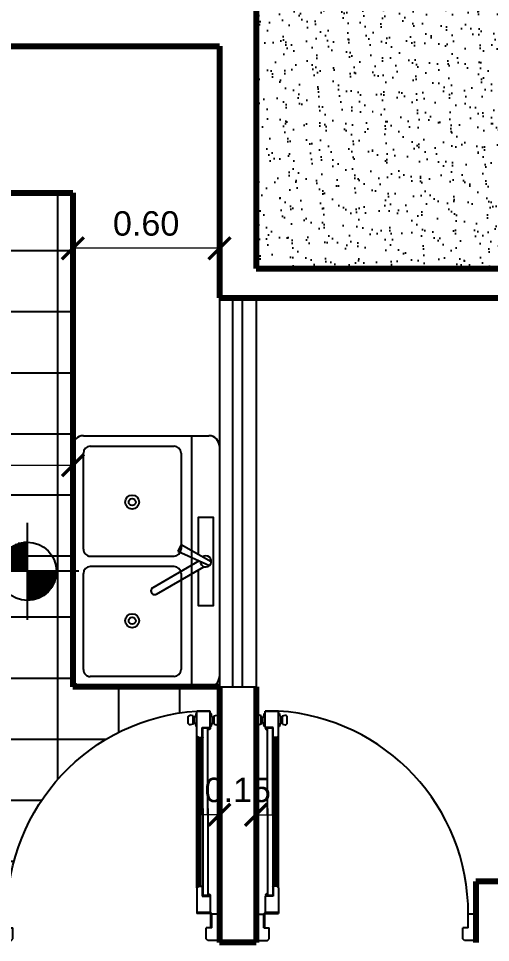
# Model space of a CAD drawing. Header units: inches. Extents: x 20.7 to 104.8, y 84.5 to 143.9.
# Drawn here: x 31.277 to 33.21, y 118.866 to 122.649 of the extents above; entities that cross this region are included whole.
import ezdxf

# ---------------------------------------------------------------- set-up
doc = ezdxf.new("R2010")
doc.units = ezdxf.units.IN
doc.header["$MEASUREMENT"] = 0
doc.linetypes.add('CONTINUA', pattern=[0])
for name, color, linetype in [('Auto', 6, 'Continuous'), ('Cotas', 60, 'Continuous'), ('Mobiliario', 2, 'Continuous'), ('Niveles', 86, 'Continuous'), ('Puertas', 1, 'Continuous'), ('Textura piso', 8, 'Continuous'), ('Vegetación', 3, 'Continuous'), ('Ventana', 4, 'Continuous')]:
    doc.layers.add(name, color=color, linetype=linetype)
doc.layers.add('Paredes', color=5, linetype='Continuous', lineweight=80)
doc.styles.get("Standard").update_dxf_attribs({"font": 'arial.ttf'})
doc.dimstyles.new('Cotas', dxfattribs={"dimtxt": 0.1, "dimasz": 0.09, "dimexe": 0.2, "dimexo": 0.4, "dimgap": 0.05, "dimtad": 1, "dimzin": 0, "dimdsep": 46, "dimtxsty": 'Standard', "dimblk": 'ARCHTICK', "dimcen": 0.09, "dimse1": 1, "dimse2": 1, "dimclrd": 60, "dimclre": 256, "dimadec": 0, "dimazin": 0, "dimtfac": 1, "dimtix": 1, "dimtofl": 0, "dimtmove": 1, "dimatfit": 3, "dimfxl": 0, "dimtolj": 1, "dimtzin": 0, "dimlwd": 9, "dimarcsym": 0})

# ---------------------------------------------------------------- blocks, each defined once
blk = doc.blocks.new('KIT_SINK_STD_DBL_36')
at = {"color": 0, "linetype": 'ByBlock'}
for p, q in [((0.002119402341422827, -0.0295710130791309), (-0.06038091924307132, -0.1384267277371076)), ((-0.03659125974828115, -0.1505485070980892), (0.014703891914575, -0.03607779200043293)), ((0.1183613924232354, -0.227636615844842), (0.01917800329677632, -0.05584643834155822)), ((-0.001604173318671798, -0.07324946871047344), (0.09523843079329986, -0.2409865931146453)), ((-0.4541093279999995, -0.100913184), (0.4541093279999995, -0.100913184)), ((-0.06038091924307132, -0.1384267277371076), (-0.03659125974828115, -0.1505485070980892)), ((-0.01892122199999946, -0.4667234760000001), (-0.01892122199999946, -0.1639839240000001)), ((0.01892122199999946, -0.1639839240000001), (0.01892122199999946, -0.4667234760000001))]:
    blk.add_line(p, q, dxfattribs=at)
for points in [[(-0.4162668840000006, 0), (0.4162668840000006, 0)], [(-0.0245063263245644, -0.07602893397804689), (-0.1601996871877081, -0.07602893397804689), (-0.1601996871877081, -0.02262902489883345), (0.1601996871877081, -0.02262902489883345), (0.1601996871877081, -0.07602893397804689), (0.03088112737057713, -0.07602893397804689)], [(-0.4541093279999995, -0.4919517720000002), (-0.4541093279999995, -0.03784244400000003)], [(0.4541093279999995, -0.03784244400000003), (0.4541093279999995, -0.4919517720000002)], [(-0.0001802647430739768, -0.07602893397804689), (-0.003112987749704033, -0.07602893397804689)], [(-0.4162668840000006, -0.4667234760000001), (-0.4162668840000006, -0.1639839240000001)], [(-0.3910385880000007, -0.138755628), (-0.04414951799999933, -0.138755628)], [(0.04414951799999933, -0.138755628), (0.3910385880000007, -0.138755628)], [(0.4162668840000006, -0.1639839240000001), (0.4162668840000006, -0.4667234760000001)], [(-0.04414951799999933, -0.4919517720000002), (-0.3910385880000007, -0.4919517720000002)], [(0.3910385880000007, -0.4919517720000002), (0.04414951799999933, -0.4919517720000002)], [(0.4162668840000006, -0.529794216), (-0.4162668840000006, -0.529794216)]]:
    blk.add_lwpolyline(points, dxfattribs=at)
for centre, radius in [((-0.2144405159999998, -0.3153537000000002), 0.025228296), ((0.2144405159999998, -0.3153537000000002), 0.025228296), ((-0.2144405159999998, -0.3153537000000002), 0.012614148), ((0.2144405159999998, -0.3153537000000002), 0.012614148)]:
    blk.add_circle(centre, radius, dxfattribs=at)
for centre, radius, start, end in [((-0.4162668840000006, -0.03784244400000003), 0.037842444, 90, 180), ((-4.004993137129986e-08, -0.04932897943844017), 0.02002496590470505, 269.2246000000018, 216.2304000000008), ((0.4162668840000006, -0.03784244400000003), 0.037842444, 0, 90), ((-0.3910385880000007, -0.1639839240000001), 0.025228296, 90, 180), ((-0.04414951799999933, -0.1639839240000001), 0.025228296, 0, 90), ((0.04414951799999933, -0.1639839240000001), 0.025228296, 90, 180), ((0.3910385880000007, -0.1639839240000001), 0.025228296, 0, 90), ((0.1067997781084955, -0.2343116044797438), 0.01334997726980337, 210.0000000000007, 30.00000000000074), ((-0.3910385880000007, -0.4667234760000001), 0.025228296, 180, 270), ((-0.04414951799999933, -0.4667234760000001), 0.025228296, 270, 0), ((0.04414951799999933, -0.4667234760000001), 0.025228296, 180, 270), ((0.3910385880000007, -0.4667234760000001), 0.025228296, 270, 0), ((-0.4162668840000006, -0.4919517720000002), 0.037842444, 180, 270), ((0.4162668840000006, -0.4919517720000002), 0.037842444, 270, 0)]:
    blk.add_arc(centre, radius, start, end, dxfattribs=at)
blk = doc.blocks.new('puerta2')
at = {"layer": 'Puertas'}
for p, q in [((150.3376989566191, 38.72223843111588), (150.3376989565512, 38.61423843005426)), ((150.3376989566191, 38.72223843111588), (150.3848409565614, 38.72223843018707)), ((150.3376989566191, 38.72223843111588), (150.3376989565512, 38.61423843005426)), ((150.3376989566191, 38.72223843111588), (150.3848409565614, 38.72223843018707)), ((150.3848409565614, 38.72223843018707), (150.3916989565334, 38.71538043060052)), ((150.3848409565614, 38.72223843018707), (150.3916989565334, 38.71538043060052)), ((150.3916989565334, 38.71538043060052), (150.3916989565117, 38.67039843122657)), ((150.3916989565334, 38.71538043060052), (150.3916989565117, 38.67039843122657)), ((151.190556956672, 38.72223842996501), (151.1836989566269, 38.71538043033505)), ((151.190556956672, 38.72223842996501), (151.1836989566269, 38.71538043033505)), ((151.1836989566269, 38.71538043033505), (151.1836989566052, 38.6703984309611)), ((151.1836989566269, 38.71538043033505), (151.1836989566052, 38.6703984309611)), ((151.2376989566142, 38.72223843089887), (151.190556956672, 38.72223842996501)), ((151.2376989566142, 38.72223843089887), (151.190556956672, 38.72223842996501)), ((151.2376989566142, 38.72223843089887), (151.2376989565462, 38.61423842983726)), ((151.2376989566142, 38.72223843089887), (151.2376989565462, 38.61423842983726)), ((150.3690189565731, 38.67039843009883), (150.3690189565052, 38.61423843081337)), ((150.3690189565731, 38.67039843009883), (150.3916989565117, 38.67039843122657)), ((150.3690189565731, 38.67039843009883), (150.3690189565052, 38.61423843081337)), ((150.3690189565731, 38.67039843009883), (150.3916989565117, 38.67039843122657)), ((150.3711789565139, 38.66823843078637), (150.3711789565381, 38.61423843118688)), ((150.3733389565468, 38.66823843115985), (150.3711789565139, 38.66823843078637)), ((150.3711789565139, 38.66823843078637), (150.3711789565381, 38.61423843118688)), ((150.3733389565468, 38.66823843115985), (150.3711789565139, 38.66823843078637)), ((150.3733389565468, 38.66823843115985), (150.3733389564547, 38.61423843156037)), ((150.3733389565468, 38.66823843115985), (150.3733389564547, 38.61423843156037)), ((151.2063789566602, 38.67039843022623), (151.1836989566052, 38.6703984309611)), ((151.2063789566602, 38.67039843022623), (151.1836989566052, 38.6703984309611)), ((151.2063789566602, 38.67039843022623), (151.2063789565923, 38.61423843094077)), ((151.2063789566602, 38.67039843022623), (151.2063789565923, 38.61423843094077)), ((150.3376989565512, 38.61423843005426), (150.3690189565052, 38.61423843081337)), ((150.3376989565512, 38.61423843005426), (150.3690189565052, 38.61423843081337)), ((150.3711789565381, 38.61423843118688), (150.3733389564547, 38.61423843156037)), ((150.3711789565381, 38.61423843118688), (150.3733389564547, 38.61423843156037)), ((150.3754989565119, 38.61207843038527), (150.3754989565361, 38.60991843069932)), ((150.3754989565119, 38.61207843038527), (150.4294989565209, 38.6120784304095)), ((150.3754989565119, 38.61207843038527), (150.3754989565361, 38.60991843069932)), ((150.3754989565119, 38.61207843038527), (150.4294989565209, 38.6120784304095)), ((150.4294989565452, 38.60991843072355), (150.3754989565361, 38.60991843069932)), ((150.4294989565452, 38.60991843072355), (150.3754989565361, 38.60991843069932)), ((150.3754989564786, 38.54090643132665), (150.3754989565604, 38.60775843101334)), ((150.429498956453, 38.6077584310376), (150.3754989565604, 38.60775843101334)), ((150.3754989565604, 38.60775843101334), (150.429498956453, 38.6077584310376)), ((150.3754989564786, 38.54090643132665), (150.3754989565604, 38.60775843101334)), ((150.429498956453, 38.6077584310376), (150.3754989565604, 38.60775843101334)), ((150.3754989565604, 38.60775843101334), (150.429498956453, 38.6077584310376)), ((150.4294989565452, 38.60991843072355), (150.4294989565209, 38.6120784304095)), ((150.4294989565452, 38.60991843072355), (150.4294989565209, 38.6120784304095)), ((150.4294989564798, 38.50661643051558), (150.429498956453, 38.6077584310376)), ((150.4294989564798, 38.50661643051558), (150.429498956453, 38.6077584310376)), ((151.2376989565462, 38.61423842983726), (151.2063789565923, 38.61423843094077)), ((151.2376989565462, 38.61423842983726), (151.2063789565923, 38.61423843094077)), ((150.4082769564752, 38.54090643117374), (150.3754989564786, 38.54090643132665)), ((150.4082769564752, 38.54090643117374), (150.3754989564786, 38.54090643132665)), ((150.3823569564533, 38.53874643073107), (150.3754989565029, 38.53874642977807)), ((150.3823569564533, 38.53874643073107), (150.3754989565029, 38.53874642977807)), ((150.382356956475, 38.53188843019149), (150.3823569564533, 38.53874643073107)), ((150.382356956475, 38.53188843019149), (150.3823569564533, 38.53874643073107)), ((150.3845169562099, 38.18285905120248), (150.3845169564862, 38.53874643110458)), ((150.3845169562698, 38.2082335345485), (150.3845169564862, 38.53874643110458)), ((150.3845169564862, 38.53874643110458), (150.4061169564666, 38.53874643111428)), ((150.4061169564666, 38.53874643111428), (150.3845169564862, 38.53874643110458)), ((150.3845169562099, 38.18285905120248), (150.3845169564862, 38.53874643110458)), ((150.3845169562698, 38.2082335345485), (150.3845169564862, 38.53874643110458)), ((150.3845169564862, 38.53874643110458), (150.4061169564666, 38.53874643111428)), ((150.4061169564666, 38.53874643111428), (150.3845169564862, 38.53874643110458)), ((150.4061169564561, 38.49975843128794), (150.4061169564666, 38.53874643111428)), ((150.4061169564561, 38.49975843128794), (150.4061169564666, 38.53874643111428)), ((150.4082769564891, 38.49975842979882), (150.4082769564752, 38.54090643117374)), ((150.4082769564891, 38.49975842979882), (150.4082769564752, 38.54090643117374)), ((150.4061169564561, 38.49975843128794), (150.4052597063923, 38.4989011804029)), ((150.4061169564561, 38.49975843128794), (150.4052597063923, 38.4989011804029)), ((150.4061169564616, 38.49804392975606), (150.4052597063923, 38.4989011804029)), ((150.4061169564616, 38.49804392975606), (150.4052597063923, 38.4989011804029)), ((150.4061169561903, 38.18285905121218), (150.4061169564616, 38.49804392975606)), ((150.4061169562502, 38.20823353455819), (150.4061169564616, 38.49804392975606)), ((150.4061169561903, 38.18285905121218), (150.4061169564616, 38.49804392975606)), ((150.4061169562502, 38.20823353455819), (150.4061169564616, 38.49804392975606)), ((150.4226409564347, 38.49975843088559), (150.4082769564891, 38.49975842979882)), ((150.4226409564347, 38.49975843088559), (150.4082769564891, 38.49975842979882)), ((150.4131228001399, 38.49975843104136), (150.4131227997845, 37.89133415609845)), ((150.4131228001399, 38.49975843104136), (150.4131227997845, 37.89133415609845)), ((150.419491358878, 38.49975842979944), (150.4194913584062, 37.89133415671917)), ((150.419491358878, 38.49975842979944), (150.4194913584062, 37.89133415671917)), ((150.4226409564347, 38.49975843088559), (150.4294989564798, 38.50661643051558)), ((150.4226409564347, 38.49975843088559), (150.4294989564798, 38.50661643051558)), ((150.4258597800136, 38.50297725446709), (150.4258597796573, 37.88811533329175)), ((150.4258597800136, 38.50297725446709), (150.4258597796573, 37.88811533329175)), ((150.4277137364567, 38.50483121124245), (150.4277137359652, 37.88626137638104)), ((150.4277137364567, 38.50483121124245), (150.4277137359652, 37.88626137638104)), ((150.4294989564798, 38.50661643051558), (150.4294989560513, 37.88447615635613)), ((150.4294989564798, 38.50661643051558), (150.4294989560513, 37.88447615635613)), ((150.3845169562698, 38.2082335345485), (150.3845169559935, 37.85234615650904)), ((150.3845169562698, 38.2082335345485), (150.3845169559935, 37.85234615650904)), ((150.3845169562099, 38.18285905120248), (150.3845169559935, 37.85234615650904)), ((150.3845169562099, 38.18285905120248), (150.3845169559935, 37.85234615650904)), ((150.4061169562502, 38.20823353455819), (150.4061169560952, 37.89304865601428)), ((150.4061169562502, 38.20823353455819), (150.4061169560952, 37.89304865601428)), ((150.4061169561903, 38.18285905121218), (150.4061169560952, 37.89304865601428)), ((150.4061169561903, 38.18285905121218), (150.4061169560952, 37.89304865601428)), ((150.4061169560952, 37.89304865601428), (150.4052597060314, 37.89219140699187)), ((150.4061169560952, 37.89304865601428), (150.4052597060314, 37.89219140699187)), ((150.4061169559843, 37.89133415634507), (150.4052597060314, 37.89219140699187)), ((150.4061169559843, 37.89133415634507), (150.4052597060314, 37.89219140699187)), ((150.4061169559843, 37.89133415634507), (150.4061169559739, 37.85234615651873)), ((150.4061169559843, 37.89133415634507), (150.4061169559739, 37.85234615651873)), ((150.4082769560172, 37.89133415671855), (150.408276956031, 37.85018615534364)), ((150.4226409560792, 37.89133415594268), (150.4082769560172, 37.89133415671855)), ((150.4082769560172, 37.89133415671855), (150.408276956031, 37.85018615534364)), ((150.4226409560792, 37.89133415594268), (150.4082769560172, 37.89133415671855)), ((150.4226409560792, 37.89133415594268), (150.4294989560513, 37.88447615635613)), ((150.4226409560792, 37.89133415594268), (150.4294989560513, 37.88447615635613)), ((150.4294989560513, 37.88447615635613), (150.4294989559617, 37.78333415583411)), ((150.4294989560513, 37.88447615635613), (150.4294989559617, 37.78333415583411)), ((150.359298956038, 37.83718971472116), (150.3499772589567, 37.83945351507029)), ((150.359298956038, 37.83718971472116), (150.3499772589567, 37.83945351507029)), ((150.359298956038, 37.83718971472116), (150.3592989559542, 37.8026570428876)), ((150.359298956038, 37.83718971472116), (150.3592989559542, 37.8026570428876)), ((150.371142871141, 37.84624837931411), (150.3754989559986, 37.84624837836029)), ((150.371142871141, 37.84624837931411), (150.3754989559986, 37.84624837836029)), ((150.3823569559605, 37.85234615613555), (150.3754989560102, 37.85234615518252)), ((150.3823569559605, 37.85234615613555), (150.3754989560102, 37.85234615518252)), ((150.408276956031, 37.85018615534364), (150.3754989560344, 37.85018615549657)), ((150.3754989560344, 37.85018615549657), (150.3754989559527, 37.78333415580988)), ((150.408276956031, 37.85018615534364), (150.3754989560344, 37.85018615549657)), ((150.3754989560344, 37.85018615549657), (150.3754989559527, 37.78333415580988)), ((150.3823569560553, 37.85920415667515), (150.3823569559605, 37.85234615613555)), ((150.3823569560553, 37.85920415667515), (150.3823569559605, 37.85234615613555)), ((150.3845169559935, 37.85234615650904), (150.4061169559739, 37.85234615651873)), ((150.4061169559739, 37.85234615651873), (150.3845169559935, 37.85234615650904)), ((150.3845169559935, 37.85234615650904), (150.4061169559739, 37.85234615651873)), ((150.4061169559739, 37.85234615651873), (150.3845169559935, 37.85234615650904)), ((150.4338550408652, 37.84624837929333), (150.4294989560076, 37.84624837838452)), ((150.4338550408652, 37.84624837929333), (150.4294989560076, 37.84624837838452)), ((150.4456989559593, 37.8371897128973), (150.4568563602184, 37.83945351567991)), ((150.4456989559593, 37.8371897128973), (150.4568563602184, 37.83945351567991)), ((150.4456989559593, 37.8371897128973), (150.4456989559919, 37.80265704292637)), ((150.4456989559593, 37.8371897128973), (150.4456989559919, 37.80265704292637)), ((150.3411757297816, 37.82361636500198), (150.3382263801992, 37.82361636481385)), ((150.3411757297816, 37.82361636500198), (150.3382263801992, 37.82361636481385)), ((150.3382263801992, 37.82361636481385), (150.3382263801439, 37.81623039191818)), ((150.3382263801992, 37.82361636481385), (150.3382263801439, 37.81623039191818)), ((150.3382263801439, 37.81623039191818), (150.3411757297264, 37.81623039210631)), ((150.3382263801439, 37.81623039191818), (150.3411757297264, 37.81623039210631)), ((150.3411757297087, 37.83134246062759), (150.3411757297994, 37.80850429648069)), ((150.3411757297087, 37.83134246062759), (150.3411757297994, 37.80850429648069)), ((150.3411757297264, 37.81623039210631), (150.3411757297816, 37.82361636500198)), ((150.3411757297264, 37.81623039210631), (150.3411757297816, 37.82361636500198)), ((150.3592989559542, 37.8026570428876), (150.3499772590375, 37.8003932408868)), ((150.3592989559542, 37.8026570428876), (150.3499772590375, 37.8003932408868)), ((150.3592989560381, 37.83007694344041), (150.3653739559634, 37.83007694274465)), ((150.3592989560381, 37.83007694344041), (150.3653739559634, 37.83007694274465)), ((150.3592989559542, 37.80976981416836), (150.3653739559959, 37.8097698134726)), ((150.3592989559542, 37.80976981416836), (150.3653739559959, 37.8097698134726)), ((150.3653739559634, 37.83007694274465), (150.3653739559959, 37.8097698134726)), ((150.3653739559634, 37.83007694274465), (150.3653739559959, 37.8097698134726)), ((150.4456989559594, 37.83007694347921), (150.439623956034, 37.83007694417497)), ((150.439623956034, 37.83007694417497), (150.4396239559501, 37.80976981304025)), ((150.4456989559594, 37.83007694347921), (150.439623956034, 37.83007694417497)), ((150.439623956034, 37.83007694417497), (150.4396239559501, 37.80976981304025)), ((150.4456989559918, 37.80976981420713), (150.4396239559501, 37.80976981304025)), ((150.4456989559918, 37.80976981420713), (150.4396239559501, 37.80976981304025)), ((150.4456989559919, 37.80265704292637), (150.4568563601829, 37.80039324149642)), ((150.4456989559919, 37.80265704292637), (150.4568563601829, 37.80039324149642)), ((150.4656578894565, 37.83134246008605), (150.4656578894309, 37.80850429780179)), ((150.4656578894565, 37.83134246008605), (150.4656578894309, 37.80850429780179)), ((150.3711428710483, 37.7935983783542), (150.3754989560223, 37.79359837926302)), ((150.3711428710483, 37.7935983783542), (150.3754989560223, 37.79359837926302)), ((150.4294989559617, 37.78333415583411), (150.3754989559527, 37.78333415580988)), ((150.3754989559527, 37.78333415580988), (150.4294989559617, 37.78333415583411)), ((150.4294989559617, 37.78333415583411), (150.3754989559527, 37.78333415580988)), ((150.3754989559527, 37.78333415580988), (150.4294989559617, 37.78333415583411)), ((150.4338550408889, 37.79359837833343), (150.4294989560313, 37.79359837928725)), ((150.4338550408889, 37.79359837833343), (150.4294989560313, 37.79359837928725))]:
    blk.add_line(p, q, dxfattribs=at)
at = {"layer": 'Puertas', "extrusion": (0, 0, -0.9999999999999999)}
blk.add_ellipse((150.373338956479, 38.61207843001178), major_axis=(0.001527350648308001, 0.001527350648308002), ratio=0.9999999999767395, start_param=-1.570796326554149, end_param=4.712388980625438, dxfattribs=at)
blk.add_ellipse((150.373338956479, 38.61207843001178), major_axis=(0.001527350648308001, 0.001527350648308002), ratio=0.9999999999767395, start_param=-1.570796326554149, end_param=4.712388980625438, dxfattribs=at)
at = {"layer": 'Puertas', "extrusion": (0, 0, -1)}
for centre, major_axis, ratio, start_param, end_param in [((150.3769181847156, 38.61113249054717), (-0.58652144871602, 0.5865214487160199), 0.9999999999999403, 2.352449978641211, 3.863557218504373), ((150.3823569564533, 38.53874643073107), (0.004849338308332562, 0.004849338308332563), 0.9999999999942492, 2.356194490841163, 3.926990817645954), ((150.3823569564533, 38.53874643073107), (0.004849338308332562, 0.004849338308332563), 0.9999999999942492, 2.356194490841163, 3.926990817645954), ((150.3493138688595, 37.83134245987094), (0.00575453332861223, 0.005754533328612231), 0.9999999999948769, 3.92699081764332, 5.579393892327413), ((150.3493138688595, 37.83134245987094), (0.00575453332861223, 0.005754533328612231), 0.9999999999948769, 3.92699081764332, 5.579393892327413), ((150.3454666295598, 37.84629328616255), (-0.01815587231763262, 0.01815587231763261), 0.9999999999995853, 2.357943461526905, 3.039769674775514), ((150.3454666295598, 37.84629328616255), (-0.01815587231763262, 0.01815587231763261), 0.9999999999995853, 2.357943461526905, 3.039769674775514), ((150.3823569559605, 37.85234615613555), (-0.004849338308320128, 0.004849338308320127), 0.9999999999993776, 5.497787144437664, 7.068583471238364), ((150.3823569559605, 37.85234615613555), (-0.004849338308320128, 0.004849338308320127), 0.9999999999993776, 5.497787144437664, 7.068583471238364), ((150.4595312825093, 37.84629328546882), (-0.01815587231766264, 0.01815587231766264), 0.9999999999975573, 4.814211960656692, 5.496038173771555), ((150.4595312825093, 37.84629328546882), (-0.01815587231766264, 0.01815587231766264), 0.9999999999975573, 4.814211960656692, 5.496038173771555), ((150.4575197503056, 37.83134246084267), (-0.005754533328605528, 0.005754533328605528), 0.9999999999994889, 0.7037914162778904, 2.356194490846043), ((150.4575197503056, 37.83134246084267), (-0.005754533328605528, 0.005754533328605528), 0.9999999999994889, 0.7037914162778904, 2.356194490846043), ((150.3493138688339, 37.80850429758668), (-0.005754533328589555, 0.005754533328589554), 0.9999999999993721, 3.845384069867563, 5.49778714443927), ((150.3493138688339, 37.80850429758668), (-0.005754533328589555, 0.005754533328589554), 0.9999999999993721, 3.845384069867563, 5.49778714443927), ((150.3454666295206, 37.79355347217871), (-0.01815587231764991, 0.01815587231764991), 0.9999999999982497, 1.672619307066969, 2.354445520181), ((150.3454666295206, 37.79355347217871), (-0.01815587231764991, 0.01815587231764991), 0.9999999999982497, 1.672619307066969, 2.354445520181), ((150.4595312824701, 37.79355347148503), (-0.01815587231756552, 0.01815587231756551), 0.9999999999990699, 5.499536115114926, 6.181362328365851), ((150.4595312824701, 37.79355347148503), (-0.01815587231756552, 0.01815587231756551), 0.9999999999990699, 5.499536115114926, 6.181362328365851), ((150.45751975028, 37.80850429669581), (-0.005754533328603435, 0.005754533328603434), 0.9999999999983523, 2.356194490849403, 4.00859756552886), ((150.45751975028, 37.80850429669581), (-0.005754533328603435, 0.005754533328603434), 0.9999999999983523, 2.356194490849403, 4.00859756552886)]:
    blk.add_ellipse(centre, major_axis=major_axis, ratio=ratio, start_param=start_param, end_param=end_param, dxfattribs=at)
blk = doc.blocks.new('Nivel2')
at = {"layer": 'Niveles'}
for p, q in [((46.51201606576204, 32.29701402175791), (46.5120160657625, 32.69473170920693)), ((46.48313426772846, 32.6116398039588), (46.48313426772846, 32.49587286548248)), ((46.48810573882155, 32.61276785497065), (46.48810573882155, 32.49587286548248)), ((46.49307720991463, 32.61367550569499), (46.49307720991463, 32.49587286548248)), ((46.5120160657625, 32.61403904785762), (46.49549651235587, 32.61403904785762)), ((46.49804868100772, 32.61436782092354), (46.49804868100772, 32.49587286548248)), ((46.5030201521008, 32.6148485598039), (46.5030201521008, 32.49587286548248)), ((46.50799162319389, 32.6151202812359), (46.50799162319389, 32.49587286548248)), ((46.51201606576227, 32.57426727911271), (46.42206909130822, 32.57426727911271)), ((46.42347661461098, 32.57585353747091), (46.42347661461098, 32.49587286548248)), ((46.51201606576227, 32.57923875020591), (46.42665640569884, 32.57923875020591)), ((46.42844808570429, 32.58103468210751), (46.42844808570429, 32.49587286548248)), ((46.51201606576227, 32.584210221299), (46.43181223873874, 32.584210221299)), ((46.43341955679738, 32.58564330092971), (46.43341955679738, 32.49587286548248)), ((46.5120160657625, 32.58918169239208), (46.43765475107101, 32.58918169239208)), ((46.43839102789046, 32.58976373884214), (46.43839102789046, 32.49587286548248)), ((46.44336249898355, 32.59345785444301), (46.44336249898355, 32.49587286548248)), ((46.5120160657625, 32.59415316348517), (46.44436161042948, 32.59415316348517)), ((46.44833397007663, 32.59677248387103), (46.44833397007663, 32.49587286548248)), ((46.5120160657625, 32.59912463457825), (46.45222296849805, 32.59912463457825)), ((46.45330544116972, 32.59974396281867), (46.45330544116972, 32.49587286548248)), ((46.4582769122628, 32.60240101051007), (46.4582769122628, 32.49587286548248)), ((46.5120160657625, 32.60409610567145), (46.46177790710907, 32.60409610567145)), ((46.46324838335589, 32.6047666460881), (46.46324838335589, 32.49587286548248)), ((46.46821985444898, 32.60685950511296), (46.46821985444898, 32.49587286548248)), ((46.47319132554229, 32.60869476871365), (46.47319132554229, 32.49587286548248)), ((46.5120160657625, 32.60906757676454), (46.47429207287131, 32.60906757676454)), ((46.47816279663537, 32.6102848336994), (46.47816279663537, 32.49587286548248)), ((46.51201606576227, 32.539466981461), (46.40094989020052, 32.539466981461)), ((46.51201606576227, 32.54443845255408), (46.40303200245829, 32.54443845255408)), ((46.40359073023863, 32.54567335662929), (46.40359073023863, 32.49587286548248)), ((46.51201606576227, 32.54940992364717), (46.40538621203949, 32.54940992364717)), ((46.51201606576227, 32.55438139474025), (46.40803099805565, 32.55438139474025)), ((46.40856220133172, 32.5553156130322), (46.40856220133172, 32.49587286548248)), ((46.51201606576227, 32.55935286583345), (46.41098917895827, 32.55935286583345)), ((46.4135336724248, 32.56323279796762), (46.4135336724248, 32.49587286548248)), ((46.51201606576227, 32.56432433692654), (46.41428920988822, 32.56432433692654)), ((46.51201606576227, 32.56929580801962), (46.41796706889862, 32.56929580801962)), ((46.41850514351789, 32.56997988082443), (46.41850514351789, 32.49587286548248)), ((46.51201606576204, 32.49969521271608), (46.39276200099492, 32.49969521271608)), ((46.51201606576204, 32.50466668380917), (46.39302526333994, 32.50466668380917)), ((46.51201606576204, 32.50963815490226), (46.39349746338665, 32.50963815490226)), ((46.39364778805246, 32.51087596962414), (46.39364778805246, 32.49587286548248)), ((46.51201606576204, 32.51460962599545), (46.39418111293683, 32.51460962599545)), ((46.51201606576204, 32.51958109708854), (46.39507992055472, 32.51958109708854)), ((46.51201606576204, 32.52455256818163), (46.39619889538174, 32.52455256818163)), ((46.51201606576227, 32.52952403927471), (46.39754449372684, 32.52952403927471)), ((46.39861925914555, 32.53298494641316), (46.39861925914555, 32.49587286548248)), ((46.51201606576227, 32.53449551036791), (46.3991248189627, 32.53449551036791)), ((46.72324268927422, 32.49587286548225), (45.26622200745089, 32.4958728654823)), ((46.63132583827154, 32.494723741623), (46.51201606576204, 32.494723741623)), ((46.63117428251324, 32.48975227052991), (46.51201606576204, 32.48975227052991)), ((46.63081467001619, 32.48478079943671), (46.51201606576204, 32.48478079943671)), ((46.63024510228227, 32.47980932834363), (46.51201606576204, 32.47980932834363)), ((46.62946252475761, 32.47483785725054), (46.51201606576204, 32.47483785725054)), ((46.62846264293374, 32.46986638615746), (46.51201606576204, 32.46986638615746)), ((46.62723979981796, 32.46489491506426), (46.51201606576204, 32.46489491506426)), ((46.62578680626642, 32.45992344397117), (46.51201606576204, 32.45992344397117)), ((46.51296309428697, 32.49587286548248), (46.51296309428697, 32.3765613176807)), ((46.51793456538029, 32.49587286548248), (46.51793456538029, 32.37670443986493)), ((46.52290603647337, 32.49587286548248), (46.52290603647337, 32.37705556522788)), ((46.52787750756646, 32.49587286548248), (46.52787750756646, 32.37761654655716)), ((46.53284897865954, 32.49587286548248), (46.53284897865954, 32.37839039001445)), ((46.53782044975263, 32.49587286548248), (46.53782044975263, 32.37938133759845)), ((46.54279192084572, 32.49587286548248), (46.54279192084572, 32.38059498796141)), ((46.5477633919388, 32.49587286548248), (46.5477633919388, 32.38203846394625)), ((46.55273486303189, 32.49587286548248), (46.55273486303189, 32.38372063924165)), ((46.55770633412497, 32.49587286548248), (46.55770633412497, 32.38565244233504)), ((46.56267780521829, 32.49587286548248), (46.56267780521829, 32.38784726454841)), ((46.56764927631137, 32.49587286548248), (46.56764927631137, 32.39032151217108)), ((46.57262074740446, 32.49587286548248), (46.57262074740446, 32.39309536373761)), ((46.57759221849754, 32.49587286548248), (46.57759221849754, 32.39619382809595)), ((46.58256368959063, 32.49587286548248), (46.58256368959063, 32.39964825805779)), ((46.58753516068371, 32.49587286548248), (46.58753516068371, 32.4034985800774)), ((46.5925066317768, 32.49587286548248), (46.5925066317768, 32.40779669910065)), ((46.59747810286989, 32.49587286548248), (46.59747810286989, 32.4126119351774)), ((46.60244957396297, 32.49587286548248), (46.60244957396297, 32.41804020590856)), ((46.60742104505628, 32.49587286548248), (46.60742104505628, 32.42422070412086)), ((46.61239251614937, 32.49587286548248), (46.61239251614937, 32.43136929573969)), ((46.61736398724246, 32.49587286548248), (46.61736398724246, 32.43985538837338)), ((46.62233545833554, 32.49587286548248), (46.62233545833554, 32.45042207974526)), ((46.62730692942863, 32.49587286548248), (46.62730692942863, 32.46514569416907)), ((46.62409471158888, 32.45495197287809), (46.51201606576204, 32.45495197287809)), ((46.62215249595737, 32.449980501785), (46.51201606576204, 32.449980501785)), ((46.61994665740461, 32.4450090306918), (46.51201606576204, 32.4450090306918)), ((46.61746065272017, 32.44003755959871), (46.51201606576204, 32.44003755959871)), ((46.61467413010972, 32.43506608850563), (46.51201606576204, 32.43506608850563)), ((46.61156185614389, 32.43009461741254), (46.51201606576204, 32.43009461741254)), ((46.60809217902782, 32.42512314631946), (46.51201606576204, 32.42512314631946)), ((46.60422476192501, 32.42015167522626), (46.51201606576204, 32.42015167522626)), ((46.59990711596787, 32.41518020413317), (46.51201606576204, 32.41518020413317)), ((46.59506905315446, 32.41020873304009), (46.51201606576204, 32.41020873304009)), ((46.58961329299107, 32.405237261947), (46.51201606576204, 32.405237261947)), ((46.58339834355455, 32.4002657908538), (46.51201606576204, 32.4002657908538)), ((46.57620405873898, 32.39529431976072), (46.51201606576204, 32.39529431976072)), ((46.56765181193553, 32.39032284866763), (46.51201606576204, 32.39032284866763)), ((46.5569731899195, 32.38535137757454), (46.51201606576204, 32.38535137757454)), ((46.54197468260371, 32.38037990648146), (46.51201606576204, 32.38037990648146))]:
    blk.add_line(p, q, dxfattribs=at)
blk.add_circle((46.51201606576204, 32.49587286548236), 0.1193153062346656, dxfattribs=at)
blk = doc.blocks.new('_ArchTick')
at = {"color": 0, "linetype": 'ByBlock', "const_width": 0.15}
blk.add_lwpolyline([(-0.5, -0.5), (0.5, 0.5)], dxfattribs=at)
blk = doc.blocks.new('*D381')
at = {"layer": 'Cotas', "color": 60, "linetype": 'CONTINUA', "lineweight": 9, "transparency": 16777216}
blk.add_line((32.09967837203145, 121.7081922227253), (31.49967837203143, 121.7081922227253), dxfattribs=at)
at = {"layer": 'Defpoints', "color": 0, "transparency": 16777216}
for p in [(31.49967837203143, 121.7081922227253), (31.49967837203143, 121.7081922227253), (32.09967837203145, 121.7081922227253)]:
    blk.add_point(p, dxfattribs=at)
at = {"layer": 'Cotas', "color": 60, "lineweight": 9, "transparency": 16777216, "xscale": 0.09, "yscale": 0.09, "zscale": 0.09, "rotation": 180}
blk.add_blockref('_ArchTick', (31.49967837203143, 121.7081922227253), dxfattribs=at)
at = {"layer": 'Cotas', "color": 60, "lineweight": 9, "transparency": 16777216, "xscale": 0.09, "yscale": 0.09, "zscale": 0.09}
blk.add_blockref('_ArchTick', (32.09967837203145, 121.7081922227253), dxfattribs=at)
at = {"layer": 'Cotas', "color": 0, "transparency": 16777216, "insert": (31.79967837203144, 121.8092495214975), "char_height": 0.1, "attachment_point": 5}
blk.add_mtext('\\A1;0.60', dxfattribs=at)
blk = doc.blocks.new('*D383')
at = {"layer": 'Cotas', "color": 60, "linetype": 'CONTINUA', "lineweight": 9, "transparency": 16777216}
blk.add_line((29.27195770037072, 120.8202160939041), (31.49967837203145, 120.8202160939041), dxfattribs=at)
at = {"layer": 'Defpoints', "color": 0, "transparency": 16777216}
for p in [(29.27195770037072, 120.8202160939042), (31.49967837203145, 120.8202160939041), (31.49967837203145, 120.8202160939041)]:
    blk.add_point(p, dxfattribs=at)
at = {"layer": 'Cotas', "color": 60, "lineweight": 9, "transparency": 16777216, "xscale": 0.09, "yscale": 0.09, "zscale": 0.09, "rotation": 180}
blk.add_blockref('_ArchTick', (29.27195770037072, 120.8202160939041), dxfattribs=at)
at = {"layer": 'Cotas', "color": 60, "lineweight": 9, "transparency": 16777216, "xscale": 0.09, "yscale": 0.09, "zscale": 0.09}
blk.add_blockref('_ArchTick', (31.49967837203145, 120.8202160939041), dxfattribs=at)
at = {"layer": 'Cotas', "color": 0, "transparency": 16777216, "insert": (30.38581803620109, 120.9213074990883), "char_height": 0.1, "attachment_point": 5}
blk.add_mtext('\\A1;2.23', dxfattribs=at)
blk = doc.blocks.new('*D385')
at = {"layer": 'Cotas', "color": 60, "linetype": 'CONTINUA', "lineweight": 9, "transparency": 16777216}
for p, q in [((32.09967837203145, 119.3889887728453), (32.00967837203144, 119.3889887728453)), ((32.24967837203144, 119.3889887728453), (32.33967837203144, 119.3889887728453))]:
    blk.add_line(p, q, dxfattribs=at)
at = {"layer": 'Defpoints', "color": 0, "transparency": 16777216}
for p in [(32.24967837203144, 119.3889887728453), (32.09967837203145, 119.2982167443515), (32.24967837203144, 119.2982167443515)]:
    blk.add_point(p, dxfattribs=at)
at = {"layer": 'Cotas', "color": 60, "lineweight": 9, "transparency": 16777216, "xscale": 0.09, "yscale": 0.09, "zscale": 0.09}
blk.add_blockref('_ArchTick', (32.09967837203145, 119.3889887728453), dxfattribs=at)
at = {"layer": 'Cotas', "color": 60, "lineweight": 9, "transparency": 16777216, "xscale": 0.09, "yscale": 0.09, "zscale": 0.09, "rotation": 180}
blk.add_blockref('_ArchTick', (32.24967837203144, 119.3889887728453), dxfattribs=at)
at = {"layer": 'Cotas', "color": 0, "transparency": 16777216, "insert": (32.17467837203144, 119.4900460716175), "char_height": 0.1, "attachment_point": 5}
blk.add_mtext('\\A1;0.15', dxfattribs=at)

msp = doc.modelspace()

# ---------------------------------------------------------------- hatches: boundary and pattern name
at = {"layer": 'Textura piso'}
h = msp.add_hatch(dxfattribs=at)
h.set_pattern_fill('ANSI37', color=256, scale=2, angle=315, style=0)
h.set_pattern_definition([(0, (0.1879038295239752, -18.05128980169419), (6.938893903907228e-17, 0.25), []), (90, (0.1879038295239752, -18.05128980169419), (-0.25, 6.938893903907228e-17), [])])
edge = h.paths.add_edge_path()
edge.add_line((30.9496783720314, 119.4492144819094), (30.9496783720314, 118.9825478319091))
edge.add_line((30.94967837203139, 118.9825478319091), (31.19967837203143, 118.9825478319091))
edge.add_line((31.19967837203144, 118.9825478319091), (31.23099837157504, 118.9825478313475))
edge.add_ellipse((32.06045914386209, 118.9856537717411), major_axis=(0.5865214487160271, -0.5865214487160273), ratio=0.9999999999999237, start_angle=138.6344774723958, end_angle=225.2145447082184, ccw=False)
edge.add_line((32.00787837814066, 119.8134521064542), (32.06187837262503, 119.8134521064784))
edge.add_line((32.06187837262502, 119.8134521064784), (32.06187837261245, 119.8031878830253))
edge.add_line((32.06187837261245, 119.8031878830252), (32.06623445731198, 119.803187883934))
edge.add_ellipse((32.09191069905712, 119.8032327901095), major_axis=(0.0181558723177241, -0.01815587231772411), ratio=0.9999999999941596, start_angle=225.1002086002542, end_angle=264.1659729730101)
edge.add_line((32.07200337211351, 119.7870164488156), (32.0780783726062, 119.7870164481199))
edge.add_line((32.0780783726062, 119.7870164481199), (32.07807837262347, 119.7941292194006))
edge.add_line((32.07807837262347, 119.7941292194007), (32.08740006750432, 119.7963930209071))
edge.add_ellipse((32.08806345974376, 119.7882819647016), major_axis=(0.005754533328595463, -0.005754533328595463), ratio=0.999999999998392, start_angle=44.99999996237722, end_angle=139.6757221896236, ccw=False)
edge.add_line((32.09620159877825, 119.7882819647965), (32.09620159880896, 119.780555870182))
edge.add_line((32.09620159880895, 119.780555870182), (32.09967837203143, 119.7805558704037))
edge.add_line((32.09967837203145, 119.7805558704037), (32.09967837203145, 119.9120651218638))
edge.add_line((32.09967837203145, 119.9120651218638), (31.49967837203145, 119.9120651218638))
edge.add_line((31.49967837203144, 119.9120651218638), (31.49967837203144, 121.9352077933319))
edge.add_line((31.49967837203144, 121.9352077933319), (30.57195780037075, 121.9352077933319))
edge.add_line((30.57195780037075, 121.9352077933319), (30.57195780037075, 121.9102077891652))
edge.add_line((30.57195780037075, 121.9102077891652), (30.67195781703742, 121.9102077891652))
edge.add_line((30.67195781703742, 121.9102077891652), (30.67195781703742, 121.8852077849986))
edge.add_line((30.67195781703742, 121.8852077849986), (30.02195770870408, 121.8852077849986))
edge.add_line((30.02195770870408, 121.8852077849986), (30.02195770870408, 121.9102077891652))
edge.add_line((30.02195770870408, 121.9102077891652), (30.12195772537075, 121.9102077891652))
edge.add_line((30.12195772537075, 121.9102077891652), (30.12195772537075, 121.9352077933319))
edge.add_line((30.12195772537073, 121.9352077933319), (29.27195770037075, 121.9352077933319))
edge.add_line((29.27195770037076, 121.9352077933319), (29.27195769926725, 121.9038877937833))
edge.add_ellipse((29.27506363966084, 121.0744270214963), major_axis=(0.5865214487160271, 0.5865214487160272), ratio=0.9999999999999234, start_angle=-41.365522527604185, end_angle=45.21454470821851, ccw=False)
edge.add_line((30.10286197437391, 121.1270077872178), (30.10286197439814, 121.0730077927334))
edge.add_line((30.10286197439814, 121.0730077927334), (30.09259775094499, 121.0730077927459))
edge.add_line((30.09259775094499, 121.0730077927459), (30.0925977518538, 121.0686517080464))
edge.add_ellipse((30.09264265802931, 121.0429754663013), major_axis=(0.01815587231772411, 0.0181558723177241), ratio=0.9999999999941593, start_angle=45.10020860025428, end_angle=84.1659729730101)
edge.add_line((30.07642631673542, 121.0628827932449), (30.07642631603966, 121.0568077927522))
edge.add_line((30.07642631603967, 121.0568077927522), (30.08353908732042, 121.0568077927349))
edge.add_line((30.0835390873204, 121.0568077927349), (30.08580288882679, 121.0474860978541))
edge.add_ellipse((30.07769183262134, 121.0468227056146), major_axis=(0.005754533328595463, 0.005754533328595463), ratio=0.999999999998392, start_angle=224.9999999623772, end_angle=319.67572218962357, ccw=False)
edge.add_line((30.07769183271623, 121.0386845665801), (30.06996573810171, 121.0386845665494))
edge.add_line((30.06996573810171, 121.0386845665494), (30.06996573828984, 121.0357352169246))
edge.add_line((30.06996573828984, 121.0357352169246), (30.06257976539416, 121.0357352169799))
edge.add_line((30.06257976539416, 121.0357352169798), (30.06257976520604, 121.0386845665201))
edge.add_line((30.06257976520604, 121.0386845665201), (30.05485367049704, 121.0386845664894))
edge.add_ellipse((30.05485367033708, 121.0468227056402), major_axis=(0.005754533328616032, -0.005754533328616033), ratio=0.9999999999957939, start_angle=220.3242777285424, end_angle=314.99999996241075, ccw=False)
edge.add_line((30.04674261502858, 121.047486095288), (30.04900641548687, 121.0568077928187))
edge.add_line((30.04900641548686, 121.0568077928187), (30.0561191867676, 121.0568077928015))
edge.add_line((30.05611918676762, 121.0568077928014), (30.05611918746338, 121.0628827920801))
edge.add_ellipse((30.03990284404547, 121.0429754663405), major_axis=(0.0181558723177967, -0.0181558723177967), ratio=0.9999999999927759, start_angle=95.83402694349391, end_angle=134.8997913238215)
edge.add_line((30.03994775089392, 121.0686517079745), (30.03994775184773, 121.0730077928103))
edge.add_line((30.03994775184773, 121.0730077928103), (30.0338499738731, 121.0730077928178))
edge.add_ellipse((30.03384997407247, 121.0798657927412), major_axis=(0.004849338308329011, 0.004849338308329008), ratio=0.9999999999972687, start_angle=134.9999999619295, end_angle=224.9999999625015, ccw=False)
edge.add_line((30.02609727276136, 121.0820257927793), (29.70333707900552, 121.0820257929906))
edge.add_line((29.70333707900554, 121.0820257929906), (29.67796259565952, 121.0820257930505))
edge.add_line((29.67796259565952, 121.0820257930505), (29.35520240079087, 121.0820257932618))
edge.add_ellipse((29.34744969947694, 121.079865793234), major_axis=(0.004849338308339668, -0.004849338308339668), ratio=0.9999999999939091, start_angle=314.9999999622488, end_angle=404.9999999628946)
edge.add_line((29.3452896988772, 121.0721130916902), (29.34528969888137, 121.0730077932593))
edge.add_line((29.34528969888137, 121.0730077932593), (29.27843769919468, 121.0730077933411))
edge.add_line((29.27843769919468, 121.0730077933411), (29.27600178309028, 121.0697914639294))
edge.add_ellipse((29.27411770019624, 121.0708477932597), major_axis=(0.001527350648306225, -0.001527350648306225), ratio=0.9999999999790654, start_angle=2.6648194761946797e-10, end_angle=15.722407839429593, ccw=False)
edge.add_line((29.27386543017971, 121.0665277932836), (29.27195769939465, 121.0665277932859))
edge.add_line((29.27195769939465, 121.0665277932859), (29.27195770015375, 121.0352077933319))
edge.add_line((29.27195770015375, 121.0352077933319), (29.27195770019102, 120.6825478319091))
edge.add_line((29.27195770019104, 120.6825478319091), (29.64735770037073, 120.6825478319091))
edge.add_line((29.64735770037073, 120.6825478319091), (29.64735770037073, 120.4009978319091))
edge.add_line((29.64735770037073, 120.4009978319091), (29.77195770037072, 120.4009978319091))
edge.add_line((29.77195770037072, 120.4009978319091), (29.77195770037072, 120.1886978319091))
edge.add_line((29.77195770037072, 120.1886978319091), (30.05350770037073, 120.1886978319091))
edge.add_line((30.05350770037073, 120.1886978319091), (30.05350770037073, 119.8132978319091))
edge.add_line((30.05350770037073, 119.8132978319091), (29.77195770037072, 119.8132978319091))
edge.add_line((29.77195770037072, 119.8132978319091), (29.77195770037072, 119.6009978319091))
edge.add_line((29.77195770037072, 119.6009978319091), (29.64735770037073, 119.6009978319091))
edge.add_line((29.64735770037073, 119.6009978319091), (29.64735770037072, 119.3194478319091))
edge.add_line((29.64735770037073, 119.3194478319091), (29.27195770037072, 119.3194478319091))
edge.add_line((29.27195770037072, 119.3194478319091), (29.27195770037072, 118.9825478319091))
edge.add_line((29.27195770037072, 118.9825478319091), (30.34967837203141, 118.9825478319091))
edge.add_line((30.34967837203139, 118.9825478319091), (30.34967837203139, 119.4492144819094))
edge.add_line((30.34967837203139, 119.4492144819094), (30.73301170536473, 119.4492144819094))
edge.add_line((30.73301170536473, 119.4492144819094), (30.73301170536473, 119.4658811485761))
edge.add_line((30.73301170536473, 119.4658811485761), (30.76634503869806, 119.4658811485761))
edge.add_line((30.76634503869806, 119.4658811485761), (30.76634503869806, 119.4492144819094))
edge.add_line((30.76634503869806, 119.4492144819094), (30.94967837203139, 119.4492144819094))
h.paths.add_polyline_path([(30.13995352297497, 120.6113728749451), (31.12361705554716, 120.6113728749451), (31.12361705554716, 120.380127072393), (30.13995352297497, 120.380127072393)], flags=24)
h.paths.add_polyline_path([(30.31415813536523, 120.3641321780024), (31.00228910398733, 120.3641321780024), (31.00228910398733, 120.2424404999669), (30.31415813536523, 120.2424404999669)], flags=24)
at = {"layer": 'Vegetación'}
h = msp.add_hatch(dxfattribs=at)
h.set_pattern_fill('AR-SAND', color=256, scale=0.05, angle=-45.00000000000001, style=0)
h.set_pattern_definition([(352.5, (0.07799178660265227, 172.2356738307002), (0.06589635612658051, 0.07035065919548213), [0, -0.076, 0, -0.08499999999999999, 0, -0.08124999999999999]), (322.5, (0.07799178660265227, 172.2356738307002), (0.1623489864851839, 0.03720687553710428), [0, -0.041, 0, -0.0685, 0, -0.02625]), (282.5, (0.03450471955967771, 172.2791608977432), (0.1103016191576234, -0.1099014636445149), [0, -0.025, 0, -0.09000000000000001, 0, -0.1175]), (272.5, (0.03450471955967771, 172.2791608977432), (0.1373131425422551, -0.07525210817758093), [0, -0.0125, 0, -0.059, 0, -0.0675])])
h.paths.add_polyline_path([(35.9976591514325, 121.6252077933319), (35.9976591514325, 122.7852077933319), (33.74967837203145, 122.7852077933319), (33.74967837203145, 121.6252077933319)])
h.paths.add_polyline_path([(33.74967837203147, 121.6252077933319), (33.74967837203145, 122.7852077933319), (32.24967837203145, 122.7852077933319), (32.24967837203145, 121.6252077933319)])

# ---------------------------------------------------------------- linework, layer by layer
at = {"layer": 'Auto'}
for p, q in [((32.05502037252239, 119.7375821061486), (32.05286037257885, 119.7375821061502)), ((32.06187837254325, 119.7466001067917), (32.06187837284342, 119.7444401071058)), ((32.05502037210266, 119.0648978320968), (32.05286037209679, 119.0648978320984)), ((32.0618783720748, 119.0580398325102), (32.06187837206473, 119.0558798309616)), ((32.0618783720173, 118.9890278312749), (32.06556572274701, 118.9862351829248)), ((32.06618660294527, 118.984482656266), (32.06619837203954, 118.9825478311014)), ((32.06619837203954, 118.9825478311014), (32.06835837207248, 118.9825478314749))]:
    msp.add_line(p, q, dxfattribs=at)
at = {"layer": 'Paredes'}
for p, q in [((32.24967837203145, 122.7852077933319), (32.24967837203145, 121.6252077933319)), ((29.27195770037072, 122.5352077933319), (32.09967837203145, 122.5352077933319)), ((32.09967837203145, 122.5352077933319), (32.09967837203145, 121.5052077933319)), ((29.15195770037072, 121.9352077933319), (31.49967837203143, 121.9352077933319)), ((31.49967837203144, 121.9352077933319), (31.49967837203144, 119.9120651218638)), ((32.24967837203145, 121.6252077933319), (35.9976591514325, 121.6252077933319)), ((32.09967837203145, 121.5052077933319), (35.9976591514325, 121.5052077933319)), ((32.09967837203145, 119.9120651218638), (31.49967837203143, 119.9120651218638)), ((32.09967837203145, 119.9120651218638), (32.09967837203145, 118.8659124238268)), ((32.24967837203144, 119.9120651218638), (32.24967837203144, 118.8659124238268)), ((33.72846466268892, 119.1155043267908), (33.14967837203145, 119.1155043267908)), ((33.14967837203143, 119.1155043267908), (33.14967837203143, 118.8659124238268)), ((32.24967837203144, 118.8659124238268), (32.09965557005422, 118.8659124238268))]:
    msp.add_line(p, q, dxfattribs=at)
at = {"layer": 'Ventana'}
for p, q in [((32.09967837203145, 121.5052077933319), (32.09967837203145, 119.9120651218638)), ((32.09967837203145, 121.5052077933319), (32.24967837203144, 121.5052077933319)), ((32.15467837203144, 119.9120651218638), (32.15467837203144, 121.5052077933319)), ((32.19467837203145, 119.9120651218638), (32.19467837203145, 121.5052077933319)), ((32.24967837203144, 121.5052077933319), (32.24967837203144, 119.9120651218638)), ((32.09967837203145, 119.9120651218638), (32.24967837203144, 119.9120651218638))]:
    msp.add_line(p, q, dxfattribs=at)

# ---------------------------------------------------------------- block references
msp.add_blockref('Nivel2', (-15.19846748493941, 87.88981983271344))
at = {"layer": 'Mobiliario', "xscale": 1.132515195296122, "yscale": 1.132515195296122, "zscale": 1.132515195296122, "rotation": 270}
msp.add_blockref('KIT_SINK_STD_DBL_36', (32.09967837203145, 120.4263508361495), dxfattribs=at)
at = {"layer": 'Puertas', "rotation": 180}
msp.add_blockref('puerta2', (182.4373773285777, 157.5967862622882), dxfattribs=at)
at = {"layer": 'Puertas', "xscale": -1, "rotation": 180}
msp.add_blockref('puerta2', (-118.0880205845148, 157.5967862620713), dxfattribs=at)

# ---------------------------------------------------------------- dimensions: what is measured, and where the dimension line sits
at = {"layer": 'Cotas'}
for base, p1, p2, picture, middle in [((31.49967837203143, 121.7081922227253), (32.09967837203145, 121.7081922227253), (31.49967837203143, 121.7081922227253), '*D381', (31.79967837203144, 121.8092495214975)), ((31.49967837203145, 120.8202160939041), (29.27195770037072, 120.8202160939042), (31.49967837203145, 120.8202160939041), '*D383', (30.38581803620109, 120.9213074990883)), ((32.24967837203144, 119.3889887728453), (32.09967837203145, 119.2982167443515), (32.24967837203144, 119.2982167443515), '*D385', (32.17467837203144, 119.4900460716175))]:
    dim = msp.add_linear_dim(base=base, p1=p1, p2=p2, dimstyle='Cotas', dxfattribs=at)
    dim.commit()
    dim.dimension.update_dxf_attribs({"geometry": picture, "text_midpoint": middle})

doc.saveas('drawing.dxf')
